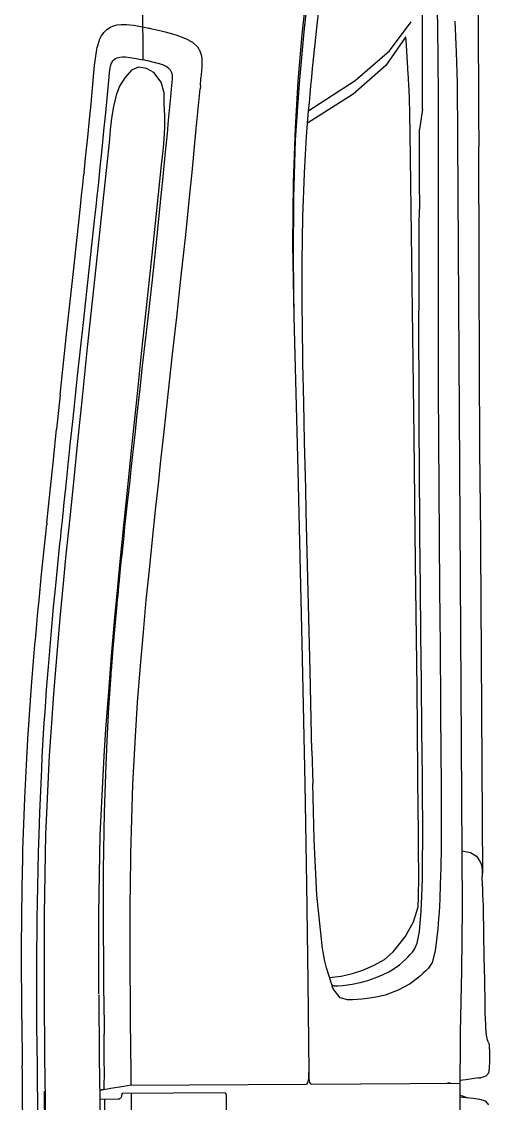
# Model space of a CAD drawing. Header units: millimetres. Extents: x 793 to 3159, y 750 to 2095.
# Drawn here: x 1317.97 to 1318.293, y 991.974 to 992.722 of the extents above; entities that cross this region are included whole.
import ezdxf

# ---------------------------------------------------------------- set-up
doc = ezdxf.new("R2010")
doc.units = ezdxf.units.MM
doc.linetypes.add('XR-CASETA$0$CONTINUA', pattern=[0])
doc.layers.add('XR-CASETA$0$A-AUTOS', color=8, linetype='Continuous')

# ---------------------------------------------------------------- blocks, each defined once
blk = doc.blocks.new('XR-CASETA$0$A$C75246685')
for p, q in [((-4.67342, 0.97448), (-4.65722, 0.97443)), ((-4.67342, 0.97448), (-4.65722, 0.97443)), ((-4.65722, 0.97443), (-4.64094, 0.97442)), ((-4.65722, 0.97443), (-4.64094, 0.97442)), ((-4.64094, 0.97442), (-4.61799, 0.97441)), ((-4.61799, 0.97441), (-4.59511, 0.9744)), ((-4.59511, 0.9744), (-4.5722, 0.97434)), ((-4.4922, 0.97413), (-4.5722, 0.97434)), ((-4.4122, 0.97402), (-4.4922, 0.97413)), ((-4.3322, 0.97393), (-4.4122, 0.97402)), ((-4.3322, 0.97393), (-4.0691, 0.97393)), ((-4.07739, 0.97241), (-4.07559, 0.9731)), ((-4.07559, 0.9731), (-4.07352, 0.97355)), ((-4.07352, 0.97355), (-4.07117, 0.97381)), ((-4.07117, 0.97381), (-4.06979, 0.97387)), ((-4.06979, 0.97387), (-4.06846, 0.97385)), ((-4.06846, 0.97385), (-4.0672, 0.97377)), ((-4.066, 0.97386), (-4.0672, 0.97377)), ((-4.06261, 0.97399), (-4.066, 0.97386)), ((-4.05735, 0.97413), (-4.06261, 0.97399)), ((-4.0542, 0.97426), (-4.05735, 0.97413)), ((-4.05071, 0.97439), (-4.0542, 0.97426)), ((-4.047, 0.97448), (-4.05071, 0.97439)), ((-4.04408, 0.97453), (-4.047, 0.97448)), ((-4.04113, 0.97458), (-4.04408, 0.97453)), ((-4.03817, 0.97461), (-4.04113, 0.97458)), ((-4.03463, 0.97463), (-4.03817, 0.9746)), ((-4.03111, 0.97465), (-4.03463, 0.97463)), ((-4.02761, 0.9747), (-4.03111, 0.97465)), ((-4.01151, 0.97491), (-4.02761, 0.9747)), ((-3.99541, 0.97511), (-4.01151, 0.97491)), ((-3.97931, 0.97524), (-3.99541, 0.97511)), ((-3.97797, 0.97524), (-3.97931, 0.97524)), ((-3.97663, 0.97526), (-3.97797, 0.97524)), ((-3.97529, 0.97527), (-3.97663, 0.97526)), ((-3.97417, 0.97529), (-3.97529, 0.97527)), ((-3.97306, 0.97532), (-3.97417, 0.97529)), ((-3.97195, 0.97535), (-3.97306, 0.97532)), ((-3.96972, 0.97542), (-3.97195, 0.97535)), ((-3.96754, 0.97551), (-3.96972, 0.97542)), ((-3.96542, 0.9756), (-3.96754, 0.97551)), ((-3.96451, 0.97565), (-3.96541, 0.9756)), ((-3.96363, 0.97569), (-3.96451, 0.97565)), ((-3.96277, 0.97573), (-3.96363, 0.97569)), ((-3.95741, 0.97623), (-3.96277, 0.97573)), ((-3.9541, 0.97688), (-3.95741, 0.97623)), ((-3.95229, 0.97741), (-3.9541, 0.97688)), ((-3.95229, 0.97741), (-3.95161, 0.97767)), ((-3.95161, 0.97767), (-3.95091, 0.97784)), ((-3.95091, 0.97784), (-3.95018, 0.97792)), ((-3.95018, 0.97792), (-3.94485, 0.97802)), ((-3.94485, 0.97802), (-3.9396, 0.97799)), ((-3.9396, 0.97799), (-3.93453, 0.97788)), ((-3.93453, 0.97788), (-3.93096, 0.97726)), ((-3.93096, 0.97726), (-3.92893, 0.97546)), ((-3.92893, 0.97546), (-3.9279, 0.97198)), ((-3.91169, 0.97534), (-3.91287, 0.97137)), ((-3.90927, 0.97752), (-3.91169, 0.97534)), ((-4.08497, 0.95976), (-4.0838, 0.96573)), ((-4.0838, 0.96573), (-4.08132, 0.96989)), ((-4.08132, 0.96989), (-4.07739, 0.97241)), ((-3.92789, 0.97167), (-3.9279, 0.97198)), ((-3.92787, 0.97112), (-3.92789, 0.97167)), ((-3.92785, 0.97038), (-3.92787, 0.97112)), ((-3.92785, 0.97038), (-3.92722, 0.96607)), ((-3.92722, 0.96607), (-3.92662, 0.96176)), ((-3.91349, 0.96672), (-3.91408, 0.96206)), ((-3.91287, 0.97137), (-3.91349, 0.96672)), ((-4.65878, 0.9584), (-4.63749, 0.95919)), ((-4.63749, 0.95919), (-4.6162, 0.95976)), ((-4.6162, 0.95976), (-4.04524, 0.95976)), ((-4.04524, 0.95976), (-4.00222, 0.95915)), ((-4.04524, 0.95976), (-4.00222, 0.95915)), ((-4.00222, 0.95915), (-3.95921, 0.95801)), ((-4.00222, 0.95915), (-3.95921, 0.95801)), ((-3.95921, 0.95801), (-3.9162, 0.9574)), ((-3.95921, 0.95801), (-3.9162, 0.9574)), ((-3.92662, 0.96176), (-3.92607, 0.95744)), ((-3.91604, 0.9574), (-3.91542, 0.95922)), ((-3.91542, 0.95922), (-3.91474, 0.96101)), ((-3.91474, 0.96101), (-3.914, 0.96277)), ((-3.91408, 0.96206), (-3.91464, 0.9574)), ((-3.92424, 0.85472), (-3.92424, 0.95743)), ((-3.92424, 0.94906), (-3.92424, 0.95121)), ((-3.92424, 0.95072), (-3.92424, 0.94915)), ((-3.9162, 0.9574), (-1.94912, 0.9574)), ((-4.67942, 0.94604), (-4.6553, 0.94632)), ((-4.6553, 0.94632), (-4.63167, 0.94646)), ((-4.63167, 0.94646), (-4.60824, 0.94647)), ((-4.60824, 0.94647), (-4.60179, 0.94645)), ((-4.60179, 0.94645), (-4.59535, 0.94644)), ((-4.59535, 0.94644), (-4.58891, 0.94642)), ((-4.58891, 0.94642), (-4.54916, 0.94626)), ((-4.54916, 0.94626), (-4.50945, 0.94603)), ((-4.50945, 0.94603), (-4.46979, 0.94573)), ((-4.46979, 0.94573), (-4.43703, 0.94549)), ((-4.43703, 0.94549), (-4.40395, 0.94535)), ((-4.40395, 0.94535), (-4.37018, 0.94533)), ((-4.37018, 0.94533), (-4.33567, 0.94539)), ((-4.33567, 0.94539), (-4.30102, 0.94547)), ((-4.30102, 0.94547), (-4.26636, 0.94556)), ((-4.26636, 0.94556), (-4.22656, 0.94566)), ((-4.22656, 0.94566), (-4.18674, 0.94573)), ((-4.18674, 0.94573), (-4.14692, 0.94577)), ((-4.14692, 0.94577), (-4.13743, 0.94577)), ((-4.13743, 0.94577), (-4.12796, 0.94576)), ((-4.12796, 0.94576), (-4.11849, 0.94573)), ((-4.11849, 0.94573), (-4.10304, 0.94565)), ((-4.10304, 0.94565), (-4.08785, 0.94549)), ((-4.08785, 0.94549), (-4.07313, 0.94519)), ((-4.07313, 0.94519), (-4.06204, 0.94483)), ((-4.06204, 0.94483), (-4.05173, 0.94437)), ((-4.05173, 0.94437), (-4.04231, 0.94382)), ((-4.04231, 0.94382), (-4.03828, 0.94354)), ((-4.03828, 0.94354), (-4.03452, 0.94324)), ((-4.03452, 0.94324), (-4.03102, 0.94293)), ((-4.03102, 0.94293), (-4.01592, 0.941)), ((-3.92424, 0.94915), (-3.92424, 0.94906)), ((-4.65738, 0.93595), (-4.67707, 0.93592)), ((-4.63796, 0.93591), (-4.65738, 0.93595)), ((-4.61874, 0.93581), (-4.63796, 0.93591)), ((-4.61855, 0.93581), (-4.61874, 0.93581)), ((-4.61836, 0.93581), (-4.61855, 0.93581)), ((-4.61818, 0.93581), (-4.61836, 0.93581)), ((-4.61652, 0.9358), (-4.61818, 0.93581)), ((-4.61487, 0.93579), (-4.61652, 0.9358)), ((-4.61322, 0.93577), (-4.61487, 0.93579)), ((-4.61082, 0.93576), (-4.61322, 0.93577)), ((-4.60842, 0.93574), (-4.61082, 0.93576)), ((-4.60602, 0.93573), (-4.60842, 0.93574)), ((-4.60343, 0.93571), (-4.60602, 0.93573)), ((-4.60083, 0.93569), (-4.60343, 0.93571)), ((-4.59823, 0.93567), (-4.60083, 0.93569)), ((-4.59823, 0.93567), (-4.58416, 0.93349)), ((-4.01592, 0.941), (-4.00782, 0.93881)), ((-4.00782, 0.93881), (-4.00392, 0.93625)), ((-4.00392, 0.93625), (-4.00215, 0.93451)), ((-4.63853, 0.91307), (-4.65872, 0.92815)), ((-4.56913, 0.93338), (-4.58416, 0.93349)), ((-4.5541, 0.93326), (-4.56913, 0.93338)), ((-4.53908, 0.93314), (-4.5541, 0.93326)), ((-4.53908, 0.93314), (-4.52891, 0.93306)), ((-4.5177, 0.93296), (-4.52891, 0.93306)), ((-4.50651, 0.93287), (-4.5177, 0.93296)), ((-4.4416, 0.92807), (-4.51174, 0.92757)), ((-4.49531, 0.93277), (-4.50651, 0.93287)), ((-4.48868, 0.93271), (-4.49531, 0.93277)), ((-4.48205, 0.93265), (-4.48868, 0.93271)), ((-4.47543, 0.93259), (-4.48205, 0.93265)), ((-4.44179, 0.9323), (-4.47543, 0.93259)), ((-4.44179, 0.9323), (-4.47543, 0.93259)), ((-4.40749, 0.93212), (-4.44179, 0.9323)), ((-4.40749, 0.93212), (-4.44179, 0.9323)), ((-4.37146, 0.92853), (-4.4416, 0.92807)), ((-4.37272, 0.93207), (-4.40749, 0.93212)), ((-4.37272, 0.93207), (-4.40749, 0.93212)), ((-4.35546, 0.93208), (-4.37272, 0.93207)), ((-4.28441, 0.92905), (-4.37146, 0.92853)), ((-4.33819, 0.9321), (-4.35546, 0.93208)), ((-4.32093, 0.93213), (-4.33819, 0.9321)), ((-4.30322, 0.93218), (-4.32093, 0.93213)), ((-4.30322, 0.93218), (-4.32093, 0.93213)), ((-4.2855, 0.93223), (-4.30322, 0.93218)), ((-4.2855, 0.93223), (-4.30322, 0.93218)), ((-4.26778, 0.93229), (-4.2855, 0.93223)), ((-4.26778, 0.93229), (-4.2855, 0.93223)), ((-4.19736, 0.92951), (-4.28441, 0.92905)), ((-4.23474, 0.93241), (-4.26778, 0.93229)), ((-4.20169, 0.93255), (-4.23474, 0.93241)), ((-4.16865, 0.9327), (-4.20169, 0.93255)), ((-4.11031, 0.9299), (-4.19736, 0.92951)), ((-4.15254, 0.93277), (-4.16865, 0.9327)), ((-4.13647, 0.93283), (-4.15254, 0.93277)), ((-4.12045, 0.93288), (-4.13647, 0.93283)), ((-4.10618, 0.9329), (-4.12045, 0.93288)), ((-4.10243, 0.92993), (-4.11031, 0.9299)), ((-4.09226, 0.93285), (-4.10618, 0.9329)), ((-4.09453, 0.92996), (-4.10243, 0.92993)), ((-4.08669, 0.92998), (-4.09453, 0.92996)), ((-4.07866, 0.93271), (-4.09226, 0.93285)), ((-4.06729, 0.92994), (-4.08669, 0.92998)), ((-4.06557, 0.93243), (-4.07866, 0.93271)), ((-4.05314, 0.92977), (-4.06729, 0.92994)), ((-4.0538, 0.93201), (-4.06557, 0.93243)), ((-4.0435, 0.93148), (-4.0538, 0.93201)), ((-4.04648, 0.92944), (-4.05314, 0.92977)), ((-4.03614, 0.9261), (-4.04648, 0.92944)), ((-4.02941, 0.93021), (-4.0435, 0.93148)), ((-4.02123, 0.9286), (-4.02941, 0.93021)), ((-4.01718, 0.92676), (-4.02123, 0.9286)), ((-4.00215, 0.93451), (-4.00045, 0.9327)), ((-4.00045, 0.9327), (-3.99877, 0.93083)), ((-3.99877, 0.93083), (-3.99324, 0.92353)), ((-4.64799, 0.92438), (-4.64808, 0.92428)), ((-4.64808, 0.92428), (-4.62846, 0.91051)), ((-4.64734, 0.92448), (-4.64799, 0.92438)), ((-4.64616, 0.92457), (-4.64734, 0.92448)), ((-4.63828, 0.92504), (-4.64616, 0.92457)), ((-4.6304, 0.92547), (-4.63828, 0.92504)), ((-4.62253, 0.92589), (-4.6304, 0.92547)), ((-4.62025, 0.92601), (-4.62253, 0.92589)), ((-4.61799, 0.92612), (-4.62025, 0.92601)), ((-4.61571, 0.92624), (-4.61799, 0.92612)), ((-4.60604, 0.92661), (-4.61571, 0.92624)), ((-4.59455, 0.92687), (-4.60604, 0.92661)), ((-4.58188, 0.92703), (-4.59455, 0.92687)), ((-4.51174, 0.92757), (-4.58188, 0.92703)), ((-4.0258, 0.92027), (-4.03614, 0.9261)), ((-4.01515, 0.92532), (-4.01718, 0.92676)), ((-4.01337, 0.92378), (-4.01515, 0.92532)), ((-4.01166, 0.92217), (-4.01337, 0.92378)), ((-4.0111, 0.9216), (-4.01166, 0.92216)), ((-4.01054, 0.92103), (-4.0111, 0.9216)), ((-4.01, 0.92046), (-4.01054, 0.92103)), ((-4.00815, 0.91839), (-4.01, 0.92046)), ((-3.99324, 0.92353), (-3.98881, 0.91534)), ((-4.61823, 0.88934), (-4.63853, 0.91307)), ((-4.01543, 0.91194), (-4.0258, 0.92027)), ((-4.00638, 0.9162), (-4.00815, 0.91839)), ((-4.0047, 0.9139), (-4.00638, 0.9162)), ((-4.00188, 0.90943), (-4.0047, 0.9139)), ((-3.98881, 0.91534), (-3.98554, 0.90624)), ((-4.62846, 0.91051), (-4.60872, 0.8878)), ((-4.01022, 0.90583), (-4.01543, 0.91194)), ((-4.00617, 0.89881), (-4.01022, 0.90583)), ((-3.99943, 0.9046), (-4.00188, 0.90943)), ((-3.98554, 0.90624), (-3.98432, 0.90113)), ((-4.00281, 0.8909), (-4.00617, 0.89881)), ((-3.99735, 0.8994), (-3.99943, 0.9046)), ((-3.99575, 0.89442), (-3.99735, 0.8994)), ((-3.98432, 0.90113), (-3.98341, 0.89576)), ((-4.00057, 0.88373), (-4.00281, 0.8909)), ((-3.99435, 0.88914), (-3.99575, 0.89442)), ((-3.98341, 0.89576), (-3.98279, 0.89015)), ((-4.5978, 0.85699), (-4.61823, 0.88934)), ((-4.60872, 0.8878), (-4.58884, 0.8562)), ((-3.99886, 0.87594), (-4.00057, 0.88373)), ((-3.9932, 0.88358), (-3.99435, 0.88914)), ((-3.99269, 0.88037), (-3.9932, 0.88358)), ((-3.98279, 0.89015), (-3.98256, 0.88692)), ((-3.98256, 0.88692), (-3.98242, 0.88361)), ((-3.98242, 0.88361), (-3.98243, 0.88023)), ((-3.99778, 0.86754), (-3.99886, 0.87594)), ((-3.99228, 0.87706), (-3.99269, 0.88037)), ((-3.99204, 0.87366), (-3.99228, 0.87706)), ((-3.98243, 0.88023), (-3.98378, 0.87525)), ((-3.99012, 0.8704), (-4.0046, 0.86576)), ((-3.99285, 0.86922), (-3.99255, 0.86983)), ((-3.99255, 0.86983), (-3.99232, 0.87043)), ((-3.99232, 0.87043), (-3.99217, 0.87104)), ((-3.99217, 0.87104), (-3.99205, 0.87192)), ((-3.99205, 0.87192), (-3.99201, 0.87279)), ((-3.99201, 0.87279), (-3.99204, 0.87366)), ((-3.98378, 0.87525), (-3.99012, 0.8704)), ((-4.65661, 0.86323), (-4.67112, 0.86491)), ((-4.64179, 0.86156), (-4.65661, 0.86323)), ((-4.62661, 0.8599), (-4.64179, 0.86156)), ((-4.01995, 0.86295), (-4.05493, 0.85944)), ((-4.01979, 0.86297), (-4.01995, 0.86295)), ((-4.01963, 0.86299), (-4.01979, 0.86297)), ((-4.01947, 0.86302), (-4.01963, 0.86299)), ((-4.01416, 0.86387), (-4.01947, 0.86302)), ((-4.00919, 0.86478), (-4.01416, 0.86387)), ((-4.0046, 0.86576), (-4.00919, 0.86478)), ((-4.65223, 0.85414), (-4.68592, 0.85791)), ((-4.68455, 0.85629), (-4.65032, 0.85264)), ((-4.6163, 0.85066), (-4.65223, 0.85414)), ((-4.6207, 0.85927), (-4.62661, 0.8599)), ((-4.61473, 0.85865), (-4.6207, 0.85927)), ((-4.60868, 0.85803), (-4.61473, 0.85865)), ((-4.60313, 0.85749), (-4.60868, 0.85803)), ((-4.59751, 0.85696), (-4.60313, 0.85749)), ((-4.5918, 0.85645), (-4.59751, 0.85696)), ((-4.57966, 0.85545), (-4.5918, 0.85645)), ((-4.56717, 0.85456), (-4.57966, 0.85545)), ((-4.55435, 0.8538), (-4.56717, 0.85456)), ((-4.52414, 0.85255), (-4.55435, 0.8538)), ((-4.35239, 0.8531), (-4.36849, 0.85282)), ((-4.33627, 0.85338), (-4.35239, 0.8531)), ((-4.32015, 0.85367), (-4.33627, 0.85338)), ((-4.26506, 0.85466), (-4.32015, 0.85367)), ((-4.20991, 0.85564), (-4.26506, 0.85466)), ((-4.15473, 0.85661), (-4.20991, 0.85564)), ((-4.15473, 0.85661), (-4.1321, 0.85701)), ((-4.09339, 0.85779), (-4.1321, 0.85701)), ((-4.05493, 0.85944), (-4.09339, 0.85779)), ((-3.99511, 0.85281), (-3.93221, 0.85308)), ((-3.92821, 0.85334), (-3.93226, 0.85311)), ((-3.93221, 0.85308), (-3.92818, 0.85286)), ((-3.92533, 0.85392), (-3.92821, 0.85334)), ((-3.92424, 0.85472), (-3.92533, 0.85392)), ((-4.65032, 0.85264), (-4.61796, 0.84972)), ((-4.61796, 0.84972), (-4.58542, 0.84752)), ((-4.57713, 0.84786), (-4.6163, 0.85066)), ((-4.58542, 0.84752), (-4.54791, 0.84596)), ((-4.53758, 0.84628), (-4.57713, 0.84786)), ((-4.54791, 0.84596), (-4.50534, 0.84533)), ((-4.49625, 0.8458), (-4.53758, 0.84628)), ((-4.49298, 0.85189), (-4.52414, 0.85255)), ((-4.50534, 0.84533), (-4.45521, 0.84588)), ((-4.45378, 0.84618), (-4.49625, 0.8458)), ((-4.46131, 0.85174), (-4.49298, 0.85189)), ((-4.45757, 0.85175), (-4.46131, 0.85174)), ((-4.45382, 0.85176), (-4.45757, 0.85175)), ((-4.45521, 0.84588), (-4.34898, 0.84806)), ((-4.45007, 0.85178), (-4.45382, 0.85176)), ((-4.45376, 0.84618), (-4.45378, 0.84618)), ((-4.45374, 0.84618), (-4.45376, 0.84618)), ((-4.45372, 0.84618), (-4.45374, 0.84618)), ((-4.4537, 0.84618), (-4.45372, 0.84618)), ((-4.45368, 0.84618), (-4.4537, 0.84618)), ((-4.45366, 0.84618), (-4.45368, 0.84618)), ((-4.45364, 0.84618), (-4.45366, 0.84618)), ((-4.45362, 0.84618), (-4.45364, 0.84618)), ((-4.42297, 0.852), (-4.45007, 0.85178)), ((-4.39576, 0.85237), (-4.42297, 0.852)), ((-4.36849, 0.85282), (-4.39576, 0.85237)), ((-4.34898, 0.84806), (-4.22936, 0.85005)), ((-4.22936, 0.85005), (-4.13216, 0.85149)), ((-4.13216, 0.85149), (-4.06264, 0.85229)), ((-4.06264, 0.85229), (-3.99511, 0.85281)), ((-3.92818, 0.85286), (-3.92532, 0.85229)), ((-3.92532, 0.85229), (-3.92424, 0.85147)), ((-3.92424, 0.73032), (-3.92424, 0.85147)), ((-3.9187, 0.79517), (-3.91829, 0.79561)), ((-3.9187, 0.72398), (-3.9187, 0.79517)), ((-3.91829, 0.79561), (-3.91721, 0.79592)), ((-3.91721, 0.79592), (-3.9157, 0.79603)), ((-3.9157, 0.79603), (-0.6352, 0.79603)), ((-4.64537, 0.77693), (-4.64207, 0.78044)), ((-4.64207, 0.78044), (-4.63838, 0.78256)), ((-4.63699, 0.78301), (-4.63836, 0.78257)), ((-4.63561, 0.78332), (-4.63699, 0.78301)), ((-4.63424, 0.78351), (-4.63561, 0.78332)), ((-4.63228, 0.78364), (-4.63424, 0.78351)), ((-4.63033, 0.78362), (-4.63228, 0.78364)), ((-4.62841, 0.78349), (-4.63033, 0.78362)), ((-4.62563, 0.78322), (-4.62841, 0.78349)), ((-4.62285, 0.78295), (-4.62563, 0.78322)), ((-4.62007, 0.78269), (-4.62285, 0.78295)), ((-4.61852, 0.78254), (-4.62007, 0.78269)), ((-4.61698, 0.78239), (-4.61852, 0.78254)), ((-4.61543, 0.78224), (-4.61698, 0.78239)), ((-4.61543, 0.78224), (-4.61322, 0.78202)), ((-4.60395, 0.78112), (-4.61322, 0.78202)), ((-4.59469, 0.7802), (-4.60395, 0.78112)), ((-4.58542, 0.77926), (-4.59469, 0.7802)), ((-4.57044, 0.77773), (-4.58542, 0.77926)), ((-4.64924, 0.76915), (-4.64804, 0.77205)), ((-4.64804, 0.77205), (-4.64537, 0.77693)), ((-4.55537, 0.77616), (-4.57044, 0.77773)), ((-4.54019, 0.77454), (-4.55537, 0.77616)), ((-4.51213, 0.77147), (-4.54019, 0.77454)), ((-4.48379, 0.76827), (-4.51213, 0.77147)), ((-4.65129, 0.76317), (-4.65032, 0.76617)), ((-4.65032, 0.76617), (-4.64924, 0.76915)), ((-4.45521, 0.76493), (-4.48379, 0.76827)), ((-4.42972, 0.76194), (-4.45521, 0.76493)), ((-4.6534, 0.75547), (-4.65275, 0.75805)), ((-4.65275, 0.75805), (-4.65204, 0.76061)), ((-4.65204, 0.76061), (-4.65129, 0.76317)), ((-4.62982, 0.75626), (-4.63031, 0.75481)), ((-4.62924, 0.75767), (-4.62982, 0.75626)), ((-4.62872, 0.75869), (-4.62924, 0.75767)), ((-4.62809, 0.75968), (-4.62872, 0.75869)), ((-4.62734, 0.76059), (-4.62809, 0.75968)), ((-4.62616, 0.7616), (-4.62734, 0.76059)), ((-4.62486, 0.76231), (-4.62616, 0.7616)), ((-4.62358, 0.76272), (-4.62486, 0.76231)), ((-4.62238, 0.76291), (-4.62358, 0.76272)), ((-4.62119, 0.76296), (-4.62238, 0.76291)), ((-4.62007, 0.76291), (-4.62119, 0.76296)), ((-4.61781, 0.76271), (-4.62007, 0.76291)), ((-4.61048, 0.75712), (-4.61794, 0.75524)), ((-4.61048, 0.75712), (-4.61794, 0.75524)), ((-4.61556, 0.76252), (-4.61781, 0.76271)), ((-4.6133, 0.76231), (-4.61556, 0.76252)), ((-4.61223, 0.76221), (-4.6133, 0.76231)), ((-4.61116, 0.7621), (-4.61223, 0.76221)), ((-4.61008, 0.762), (-4.61116, 0.7621)), ((-4.60298, 0.75715), (-4.61048, 0.75712)), ((-4.60298, 0.75715), (-4.61048, 0.75712)), ((-4.60083, 0.76109), (-4.61008, 0.762)), ((-4.59473, 0.75757), (-4.60298, 0.75715)), ((-4.59157, 0.76017), (-4.60083, 0.76109)), ((-4.58654, 0.75752), (-4.59473, 0.75757)), ((-4.58229, 0.75923), (-4.59157, 0.76017)), ((-4.57839, 0.75701), (-4.58654, 0.75752)), ((-4.56736, 0.75771), (-4.58229, 0.75923)), ((-4.57248, 0.75643), (-4.57839, 0.75701)), ((-4.56657, 0.75581), (-4.57248, 0.75643)), ((-4.55237, 0.75614), (-4.56736, 0.75771)), ((-4.56065, 0.75516), (-4.56657, 0.75581)), ((-4.53726, 0.75453), (-4.55237, 0.75614)), ((-4.40402, 0.75895), (-4.42972, 0.76194)), ((-4.37826, 0.75599), (-4.40402, 0.75895)), ((-4.36619, 0.7546), (-4.37826, 0.75599)), ((-4.65535, 0.74681), (-4.65441, 0.75115)), ((-4.65512, 0.7479), (-4.65502, 0.74839)), ((-4.65441, 0.75115), (-4.6534, 0.75547)), ((-4.63178, 0.74924), (-4.63235, 0.74697)), ((-4.63143, 0.7506), (-4.63178, 0.74924)), ((-4.63108, 0.75197), (-4.63143, 0.7506)), ((-4.63072, 0.75334), (-4.63108, 0.75197)), ((-4.63031, 0.75481), (-4.63072, 0.75334)), ((-4.62466, 0.75021), (-4.62748, 0.74515)), ((-4.61794, 0.75524), (-4.62466, 0.75021)), ((-4.61794, 0.75524), (-4.62466, 0.75021)), ((-4.52903, 0.75167), (-4.56065, 0.75516)), ((-4.50933, 0.75147), (-4.53726, 0.75453)), ((-4.49419, 0.74772), (-4.52903, 0.75167)), ((-4.48119, 0.74825), (-4.50933, 0.75147)), ((-4.3541, 0.75322), (-4.36619, 0.7546)), ((-4.34196, 0.75184), (-4.3541, 0.75322)), ((-4.32193, 0.74957), (-4.34196, 0.75184)), ((-4.30157, 0.74729), (-4.32193, 0.74957)), ((-4.67086, 0.74247), (-4.63355, 0.74247)), ((-4.65671, 0.74002), (-4.65648, 0.74124)), ((-4.65648, 0.74124), (-4.65624, 0.74247)), ((-4.65625, 0.74247), (-4.65535, 0.74681)), ((-4.65533, 0.74692), (-4.65522, 0.74741)), ((-4.65522, 0.74741), (-4.65512, 0.7479)), ((-4.63388, 0.74038), (-4.63366, 0.74139)), ((-4.63366, 0.74139), (-4.63343, 0.7424)), ((-4.63293, 0.74469), (-4.63355, 0.74243)), ((-4.63235, 0.74697), (-4.63293, 0.74469)), ((-4.62748, 0.74515), (-4.6283, 0.73955)), ((-4.46215, 0.74407), (-4.49419, 0.74772)), ((-4.45281, 0.7449), (-4.48119, 0.74825)), ((-4.43029, 0.74049), (-4.46215, 0.74407)), ((-4.43727, 0.74305), (-4.45281, 0.7449)), ((-4.42164, 0.7412), (-4.43727, 0.74305)), ((-4.40593, 0.73938), (-4.42164, 0.7412)), ((-4.28071, 0.74502), (-4.30157, 0.74729)), ((-4.25954, 0.74279), (-4.28071, 0.74502)), ((-4.23745, 0.7406), (-4.25954, 0.74279)), ((-4.65789, 0.73137), (-4.65767, 0.73384)), ((-4.65767, 0.73384), (-4.65734, 0.73632)), ((-4.65734, 0.73632), (-4.65693, 0.73879)), ((-4.65693, 0.73879), (-4.65671, 0.74002)), ((-4.63545, 0.73068), (-4.63514, 0.73357)), ((-4.63514, 0.73357), (-4.63467, 0.73648)), ((-4.63467, 0.73648), (-4.6341, 0.73936)), ((-4.6341, 0.73936), (-4.63388, 0.74038)), ((-4.6283, 0.73955), (-4.62623, 0.73467)), ((-4.62623, 0.73467), (-4.62104, 0.72997)), ((-4.62623, 0.73467), (-4.62104, 0.72997)), ((-4.39813, 0.73696), (-4.43029, 0.74049)), ((-4.3961, 0.73821), (-4.40593, 0.73938)), ((-4.36574, 0.73343), (-4.39813, 0.73696)), ((-4.38623, 0.73707), (-4.3961, 0.73821)), ((-4.37629, 0.7359), (-4.38623, 0.73707)), ((-4.36439, 0.73453), (-4.37629, 0.7359)), ((-4.34023, 0.7307), (-4.36574, 0.73343)), ((-4.35236, 0.73316), (-4.36439, 0.73453)), ((-4.21421, 0.73846), (-4.23745, 0.7406)), ((-4.18878, 0.73638), (-4.21421, 0.73846)), ((-4.16154, 0.73446), (-4.18878, 0.73638)), ((-4.13216, 0.73281), (-4.16154, 0.73446)), ((-4.65798, 0.72888), (-4.65796, 0.73012)), ((-4.65795, 0.72765), (-4.65798, 0.72888)), ((-4.65796, 0.73012), (-4.65789, 0.73137)), ((-4.65768, 0.72502), (-4.65795, 0.72765)), ((-4.6355, 0.72864), (-4.63545, 0.73068)), ((-4.63535, 0.72668), (-4.6355, 0.72864)), ((-4.63494, 0.72489), (-4.63535, 0.72668)), ((-4.62104, 0.72997), (-4.61531, 0.72644)), ((-4.62104, 0.72997), (-4.61531, 0.72644)), ((-4.61531, 0.72644), (-4.60904, 0.72408)), ((-4.61531, 0.72644), (-4.60904, 0.72408)), ((-4.3402, 0.73178), (-4.35236, 0.73316)), ((-4.31371, 0.72789), (-4.34023, 0.7307)), ((-4.33644, 0.73134), (-4.3402, 0.73178)), ((-4.33268, 0.7309), (-4.33644, 0.73134)), ((-4.3289, 0.73045), (-4.33268, 0.7309)), ((-4.32281, 0.72974), (-4.3289, 0.73045)), ((-4.31668, 0.72904), (-4.32281, 0.72974)), ((-4.31049, 0.72835), (-4.31668, 0.72904)), ((-4.28638, 0.72492), (-4.31371, 0.72789)), ((-4.30403, 0.72763), (-4.31049, 0.72835)), ((-4.29752, 0.72691), (-4.30403, 0.72763)), ((-4.29094, 0.72618), (-4.29752, 0.72691)), ((-4.28614, 0.72566), (-4.29094, 0.72618)), ((-4.10828, 0.73181), (-4.13216, 0.73281)), ((-4.08431, 0.73109), (-4.10828, 0.73181)), ((-4.06024, 0.73062), (-4.08431, 0.73109)), ((-4.05147, 0.73049), (-4.06024, 0.73062)), ((-4.04269, 0.7304), (-4.05147, 0.73049)), ((-4.0339, 0.73032), (-4.04269, 0.7304)), ((-4.03198, 0.73031), (-4.0339, 0.73032)), ((-4.03007, 0.7303), (-4.03198, 0.73031)), ((-4.02816, 0.73028), (-4.03007, 0.7303)), ((-4.01429, 0.73022), (-4.02816, 0.73028)), ((-4.00041, 0.73019), (-4.01429, 0.73022)), ((-3.98652, 0.7302), (-4.00041, 0.73019)), ((-3.96872, 0.73022), (-3.98652, 0.7302)), ((-3.95092, 0.73027), (-3.96872, 0.73022)), ((-3.93312, 0.7303), (-3.95092, 0.73027)), ((-3.93016, 0.73031), (-3.93312, 0.7303)), ((-3.9272, 0.73031), (-3.93016, 0.73031)), ((-3.92424, 0.73032), (-3.9272, 0.73031)), ((-3.92424, 0.73032), (-3.92317, 0.72394)), ((-3.9187, 0.73033), (-0.6322, 0.73033)), ((-4.65711, 0.72254), (-4.65768, 0.72502)), ((-4.65623, 0.72029), (-4.65711, 0.72254)), ((-4.65456, 0.7177), (-4.65623, 0.72029)), ((-4.63442, 0.72371), (-4.63494, 0.72489)), ((-4.63374, 0.72272), (-4.63442, 0.72371)), ((-4.6329, 0.72193), (-4.63374, 0.72272)), ((-4.63222, 0.72146), (-4.6329, 0.72193)), ((-4.63149, 0.72108), (-4.63222, 0.72146)), ((-4.63072, 0.72076), (-4.63149, 0.72108)), ((-4.62782, 0.71997), (-4.63072, 0.72076)), ((-4.62476, 0.71951), (-4.62782, 0.71997)), ((-4.62168, 0.7192), (-4.62476, 0.71951)), ((-4.60926, 0.71798), (-4.62168, 0.7192)), ((-4.60904, 0.72408), (-4.60121, 0.72219)), ((-4.60121, 0.72219), (-4.59327, 0.72077)), ((-4.59327, 0.72077), (-4.5852, 0.7198)), ((-4.5852, 0.7198), (-4.57862, 0.71915)), ((-4.57862, 0.71915), (-4.57204, 0.71845)), ((-4.57204, 0.71845), (-4.56544, 0.71773)), ((-4.26899, 0.72307), (-4.28638, 0.72492)), ((-4.28131, 0.72515), (-4.28614, 0.72566)), ((-4.27645, 0.72464), (-4.28131, 0.72515)), ((-4.27306, 0.72429), (-4.27645, 0.72464)), ((-4.26964, 0.72393), (-4.27306, 0.72429)), ((-4.26621, 0.72357), (-4.26964, 0.72393)), ((-4.24783, 0.72096), (-4.26899, 0.72307)), ((-4.2631, 0.72324), (-4.26621, 0.72357)), ((-4.25998, 0.72292), (-4.2631, 0.72324)), ((-4.25684, 0.7226), (-4.25998, 0.72292)), ((-4.24175, 0.72112), (-4.25684, 0.7226)), ((-4.22122, 0.7185), (-4.24783, 0.72096)), ((-4.22639, 0.71972), (-4.24175, 0.72112)), ((-4.21083, 0.71837), (-4.22639, 0.71972)), ((-4.19363, 0.71616), (-4.22122, 0.7185)), ((-4.20987, 0.7183), (-4.21083, 0.71837)), ((-3.92317, 0.72394), (-3.92215, 0.71756)), ((-3.9187, 0.72398), (-3.9177, 0.72398)), ((-3.91765, 0.72398), (-3.9177, 0.72398)), ((-3.9176, 0.72398), (-3.91765, 0.72398)), ((-3.91756, 0.72398), (-3.9176, 0.72398)), ((-3.91751, 0.72398), (-3.91756, 0.72398)), ((-3.91746, 0.72397), (-3.91751, 0.72398)), ((-3.91742, 0.72397), (-3.91746, 0.72397)), ((-3.91737, 0.72396), (-3.91742, 0.72397)), ((-3.91732, 0.72396), (-3.91737, 0.72396)), ((-3.91694, 0.72389), (-3.91732, 0.72396)), ((-3.91657, 0.72378), (-3.91694, 0.72389)), ((-3.91622, 0.72362), (-3.91657, 0.72378)), ((-3.9158, 0.72336), (-3.91622, 0.72362)), ((-3.91545, 0.72305), (-3.9158, 0.72336)), ((-3.91515, 0.72268), (-3.91545, 0.72305)), ((-3.9149, 0.72222), (-3.91515, 0.72268)), ((-3.91475, 0.72173), (-3.9149, 0.72222)), ((-3.9147, 0.72122), (-3.91475, 0.72173)), ((-3.9147, 0.70879), (-3.9147, 0.72122)), ((-4.6525, 0.71566), (-4.65456, 0.7177)), ((-4.65019, 0.71408), (-4.6525, 0.71566)), ((-4.648, 0.713), (-4.65019, 0.71408)), ((-4.64574, 0.71214), (-4.648, 0.713)), ((-4.64342, 0.71145), (-4.64574, 0.71214)), ((-4.64209, 0.71113), (-4.64342, 0.71145)), ((-4.64075, 0.71084), (-4.64209, 0.71113)), ((-4.59682, 0.71673), (-4.60926, 0.71798)), ((-4.58434, 0.71543), (-4.59682, 0.71673)), ((-4.57183, 0.71409), (-4.58434, 0.71543)), ((-4.55926, 0.71271), (-4.57183, 0.71409)), ((-4.56544, 0.71773), (-4.53342, 0.71418)), ((-4.54658, 0.71132), (-4.55926, 0.71271)), ((-4.53922, 0.7105), (-4.54658, 0.71132)), ((-4.53342, 0.71418), (-4.49874, 0.71025)), ((-4.20892, 0.71823), (-4.20987, 0.7183)), ((-4.20796, 0.71817), (-4.20892, 0.71823)), ((-4.18552, 0.71655), (-4.20796, 0.71817)), ((-4.17049, 0.71435), (-4.19363, 0.71616)), ((-4.16278, 0.71512), (-4.18552, 0.71655)), ((-4.15182, 0.71291), (-4.17049, 0.71435)), ((-4.13982, 0.71404), (-4.16278, 0.71512)), ((-4.09739, 0.70989), (-4.15182, 0.71291)), ((-4.13979, 0.71404), (-4.13982, 0.71404)), ((-4.13975, 0.71404), (-4.13979, 0.71404)), ((-4.13972, 0.71403), (-4.13975, 0.71404)), ((-4.13968, 0.71403), (-4.13972, 0.71403)), ((-4.13965, 0.71403), (-4.13968, 0.71403)), ((-4.13961, 0.71403), (-4.13965, 0.71403)), ((-4.13958, 0.71403), (-4.13961, 0.71403)), ((-4.13954, 0.71403), (-4.13958, 0.71403)), ((-4.1264, 0.71351), (-4.13954, 0.71403)), ((-4.11322, 0.71307), (-4.1264, 0.71351)), ((-4.10001, 0.7127), (-4.11322, 0.71307)), ((-4.08661, 0.71241), (-4.10001, 0.7127)), ((-4.07319, 0.71219), (-4.08661, 0.71241)), ((-4.05975, 0.71203), (-4.07319, 0.71219)), ((-4.05099, 0.71197), (-4.05975, 0.71203)), ((-4.04222, 0.71193), (-4.05099, 0.71197)), ((-4.03344, 0.71191), (-4.04222, 0.71193)), ((-4.03154, 0.7119), (-4.03344, 0.71191)), ((-4.02963, 0.71191), (-4.03154, 0.7119)), ((-4.02772, 0.71191), (-4.02963, 0.71191)), ((-4.01387, 0.71191), (-4.02772, 0.71191)), ((-4.00003, 0.7119), (-4.01387, 0.71191)), ((-3.98617, 0.7119), (-4.00003, 0.7119)), ((-3.98617, 0.7119), (-3.95961, 0.71188)), ((-3.95075, 0.71188), (-3.95961, 0.71188)), ((-3.94189, 0.71188), (-3.95075, 0.71188)), ((-3.93303, 0.71188), (-3.94189, 0.71188)), ((-3.92971, 0.71184), (-3.93303, 0.71188)), ((-3.92639, 0.7118), (-3.92971, 0.71184)), ((-3.92307, 0.71178), (-3.92639, 0.7118)), ((-3.92254, 0.71173), (-3.92307, 0.71178)), ((-3.92204, 0.71159), (-3.92254, 0.71173)), ((-3.92215, 0.71756), (-3.92118, 0.71117)), ((-3.92158, 0.71139), (-3.92204, 0.71159)), ((-3.92144, 0.71132), (-3.92158, 0.71139)), ((-3.92131, 0.71124), (-3.92144, 0.71132)), ((-3.92118, 0.71117), (-3.92131, 0.71124)), ((-3.92118, 0.71117), (-3.92118, 0.71113)), ((-3.92118, 0.71113), (-3.92117, 0.71109)), ((-3.92117, 0.71109), (-3.92117, 0.71105)), ((-3.92117, 0.71105), (-3.92117, 0.711)), ((-3.92117, 0.711), (-3.92117, 0.71096)), ((-3.92117, 0.71096), (-3.92117, 0.71091)), ((-3.92117, 0.71091), (-3.92117, 0.71087)), ((-3.92117, 0.71087), (-3.92117, 0.71083)), ((-3.9147, 0.7119), (-0.6362, 0.7119)), ((-4.6394, 0.71058), (-4.64075, 0.71084)), ((-4.63454, 0.70981), (-4.6394, 0.71058)), ((-4.62964, 0.70921), (-4.63454, 0.70981)), ((-4.62471, 0.7087), (-4.62964, 0.70921)), ((-4.61397, 0.70766), (-4.62471, 0.7087)), ((-4.6032, 0.70658), (-4.61397, 0.70766)), ((-4.5924, 0.70547), (-4.6032, 0.70658)), ((-4.58022, 0.70419), (-4.5924, 0.70547)), ((-4.56799, 0.70287), (-4.58022, 0.70419)), ((-4.53184, 0.70967), (-4.53922, 0.7105)), ((-4.52444, 0.70882), (-4.53184, 0.70967)), ((-4.48836, 0.70467), (-4.52444, 0.70882)), ((-4.49874, 0.71025), (-4.46673, 0.70659)), ((-4.4519, 0.70046), (-4.48836, 0.70467)), ((-4.46673, 0.70659), (-4.4347, 0.70299)), ((-4.04254, 0.70871), (-4.09739, 0.70989)), ((-3.98748, 0.70833), (-4.04254, 0.70871)), ((-3.94357, 0.70855), (-3.98688, 0.70849)), ((-3.90033, 0.70891), (-3.94357, 0.70855)), ((-3.92117, 0.71083), (-3.92116, 0.71078)), ((-3.92116, 0.71078), (-3.92116, 0.71074)), ((-3.92116, 0.71074), (-3.92116, 0.71069)), ((-3.92116, 0.71069), (-3.92116, 0.71065)), ((-3.92116, 0.71065), (-3.92116, 0.7106)), ((-3.92116, 0.7106), (-3.92116, 0.71056)), ((-3.92116, 0.71056), (-3.92115, 0.71051)), ((-3.92115, 0.71051), (-3.92115, 0.71047)), ((-3.92115, 0.71047), (-3.92115, 0.71025)), ((-3.92115, 0.71025), (-3.92114, 0.71003)), ((-3.92114, 0.71003), (-3.92113, 0.70981)), ((-3.9211, 0.70873), (-3.92113, 0.70981)), ((-4.55566, 0.70152), (-4.56799, 0.70287)), ((-4.55566, 0.70152), (-4.55451, 0.70139)), ((-4.54713, 0.70057), (-4.55451, 0.70139)), ((-4.53973, 0.69974), (-4.54713, 0.70057)), ((-4.53232, 0.6989), (-4.53973, 0.69974)), ((-4.48944, 0.69399), (-4.53232, 0.6989)), ((-4.41506, 0.69624), (-4.4519, 0.70046)), ((-4.4347, 0.70299), (-4.40228, 0.69942)), ((-4.40826, 0.69546), (-4.41506, 0.69624)), ((-4.40228, 0.69942), (-4.36965, 0.69585)), ((-4.44603, 0.68904), (-4.48944, 0.69399)), ((-4.40208, 0.68412), (-4.44603, 0.68904)), ((-4.40145, 0.69469), (-4.40826, 0.69546)), ((-4.39462, 0.69393), (-4.40145, 0.69469)), ((-4.39152, 0.69358), (-4.39462, 0.69393)), ((-4.38841, 0.69322), (-4.39152, 0.69358)), ((-4.38529, 0.69287), (-4.38841, 0.69322)), ((-4.36958, 0.69111), (-4.38529, 0.69287)), ((-4.36965, 0.69585), (-4.34378, 0.69307)), ((-4.35363, 0.68934), (-4.36958, 0.69111)), ((-4.33748, 0.68755), (-4.35363, 0.68934)), ((-4.34378, 0.69307), (-4.31683, 0.6902)), ((-4.31683, 0.6902), (-4.28914, 0.68719)), ((-4.40199, 0.68411), (-4.37828, 0.68148)), ((-4.35717, 0.67914), (-4.37828, 0.68148)), ((-4.32755, 0.68645), (-4.33748, 0.68755)), ((-4.31749, 0.68534), (-4.32755, 0.68645)), ((-4.30728, 0.68422), (-4.31749, 0.68534)), ((-4.30452, 0.68392), (-4.30728, 0.68422)), ((-4.30175, 0.68362), (-4.30452, 0.68392)), ((-4.29897, 0.68332), (-4.30175, 0.68362)), ((-4.28466, 0.68177), (-4.29897, 0.68332)), ((-4.28914, 0.68719), (-4.27153, 0.68532)), ((-4.27007, 0.68022), (-4.28466, 0.68177)), ((-4.27153, 0.68532), (-4.25008, 0.68319)), ((-4.25008, 0.68319), (-4.22312, 0.68072)), ((-4.33562, 0.67677), (-4.35717, 0.67914)), ((-4.31354, 0.67435), (-4.33562, 0.67677)), ((-4.31354, 0.67435), (-4.31248, 0.67423)), ((-4.29543, 0.67238), (-4.31248, 0.67423)), ((-4.25514, 0.6787), (-4.27007, 0.68022)), ((-4.24155, 0.67736), (-4.25514, 0.6787)), ((-4.22779, 0.67605), (-4.24155, 0.67736)), ((-4.21388, 0.6748), (-4.22779, 0.67605)), ((-4.22312, 0.68072), (-4.19515, 0.67836)), ((-4.20605, 0.67414), (-4.21388, 0.6748)), ((-4.19817, 0.6735), (-4.20605, 0.67414)), ((-4.19024, 0.67288), (-4.19817, 0.6735)), ((-4.19515, 0.67836), (-4.17165, 0.67654)), ((-4.17165, 0.67654), (-4.15266, 0.67508)), ((-4.15266, 0.67508), (-4.09798, 0.67207)), ((-4.27802, 0.67051), (-4.29543, 0.67238)), ((-4.26014, 0.66866), (-4.27802, 0.67051)), ((-4.25185, 0.66782), (-4.26014, 0.66866)), ((-4.24347, 0.66699), (-4.25185, 0.66782)), ((-4.23501, 0.66617), (-4.24347, 0.66699)), ((-4.22922, 0.66563), (-4.23501, 0.66617)), ((-4.18271, 0.67232), (-4.19024, 0.67288)), ((-4.17515, 0.67178), (-4.18271, 0.67232)), ((-4.16756, 0.67127), (-4.17515, 0.67178)), ((-4.15952, 0.67076), (-4.16756, 0.67127)), ((-4.15145, 0.67028), (-4.15952, 0.67076)), ((-4.14337, 0.66983), (-4.15145, 0.67028)), ((-4.12825, 0.66907), (-4.14337, 0.66983)), ((-4.11308, 0.66839), (-4.12825, 0.66907)), ((-4.09789, 0.66778), (-4.11308, 0.66839)), ((-4.09798, 0.67207), (-4.0429, 0.67089)), ((-4.08587, 0.66734), (-4.09789, 0.66778)), ((-4.07384, 0.66694), (-4.08587, 0.66734)), ((-4.0618, 0.66659), (-4.07384, 0.66694)), ((-4.05088, 0.66631), (-4.0618, 0.66659)), ((-4.03995, 0.66609), (-4.05088, 0.66631)), ((-4.0429, 0.67089), (-3.98762, 0.6705)), ((-4.02902, 0.66592), (-4.03995, 0.66609)), ((-3.98762, 0.6705), (-3.94361, 0.67059)), ((-3.94361, 0.67059), (-3.90019, 0.67102)), ((-3.92037, 0.67022), (-3.53532, 0.67022)), ((-4.22358, 0.66511), (-4.22922, 0.66563)), ((-4.2179, 0.6646), (-4.22358, 0.66511)), ((-4.20357, 0.66335), (-4.2179, 0.6646)), ((-4.1877, 0.66207), (-4.20357, 0.66335)), ((-4.17039, 0.66079), (-4.1877, 0.66207)), ((-4.16961, 0.66074), (-4.17039, 0.66079)), ((-4.16882, 0.66068), (-4.16961, 0.66074)), ((-4.16803, 0.66063), (-4.16882, 0.66068)), ((-4.14626, 0.65923), (-4.16803, 0.66063)), ((-4.12325, 0.65798), (-4.14626, 0.65923)), ((-4.02587, 0.66588), (-4.02902, 0.66592)), ((-4.02272, 0.66584), (-4.02587, 0.66588)), ((-4.01957, 0.66581), (-4.02272, 0.66584)), ((-3.99246, 0.66553), (-4.01957, 0.66581)), ((-3.9653, 0.66541), (-3.99246, 0.66553)), ((-3.93811, 0.66558), (-3.9653, 0.66541)), ((-3.93627, 0.66561), (-3.93811, 0.66558)), ((-3.93442, 0.66563), (-3.93627, 0.66561)), ((-3.93258, 0.66566), (-3.93442, 0.66563)), ((-3.9067, 0.66582), (-3.93258, 0.66566)), ((-4.09946, 0.65696), (-4.12325, 0.65798)), ((-4.09351, 0.65674), (-4.09946, 0.65696)), ((-4.08755, 0.65654), (-4.09351, 0.65674)), ((-4.08159, 0.65635), (-4.08755, 0.65654)), ((-4.06115, 0.65582), (-4.08159, 0.65635)), ((-4.04068, 0.65545), (-4.06115, 0.65582)), ((-4.02019, 0.65523), (-4.04068, 0.65545)), ((-4.00352, 0.65513), (-4.02019, 0.65523)), ((-3.98685, 0.65509), (-4.00352, 0.65513)), ((-3.97018, 0.65511), (-3.98685, 0.65509)), ((-3.97018, 0.65511), (-3.9382, 0.65519)), ((-3.93349, 0.6552), (-3.9382, 0.65519)), ((-3.92878, 0.6552), (-3.93349, 0.6552)), ((-3.92407, 0.65521), (-3.92878, 0.6552)), ((-3.92213, 0.65521), (-3.92407, 0.65521)), ((-3.92018, 0.65521), (-3.92213, 0.65521)), ((-3.91823, 0.65521), (-3.92018, 0.65521)), ((-3.89774, 0.65522), (-3.91823, 0.65521))]:
    blk.add_line(p, q)

msp = doc.modelspace()

# ---------------------------------------------------------------- block references
at = {"layer": 'XR-CASETA$0$A-AUTOS', "color": 8, "linetype": 'XR-CASETA$0$CONTINUA', "ltscale": 0.5, "rotation": 270.3359986411695}
msp.add_blockref('XR-CASETA$0$A$C75246685', (1317.33863, 988.05783, 289.14394), dxfattribs=at)

doc.saveas('drawing.dxf')
